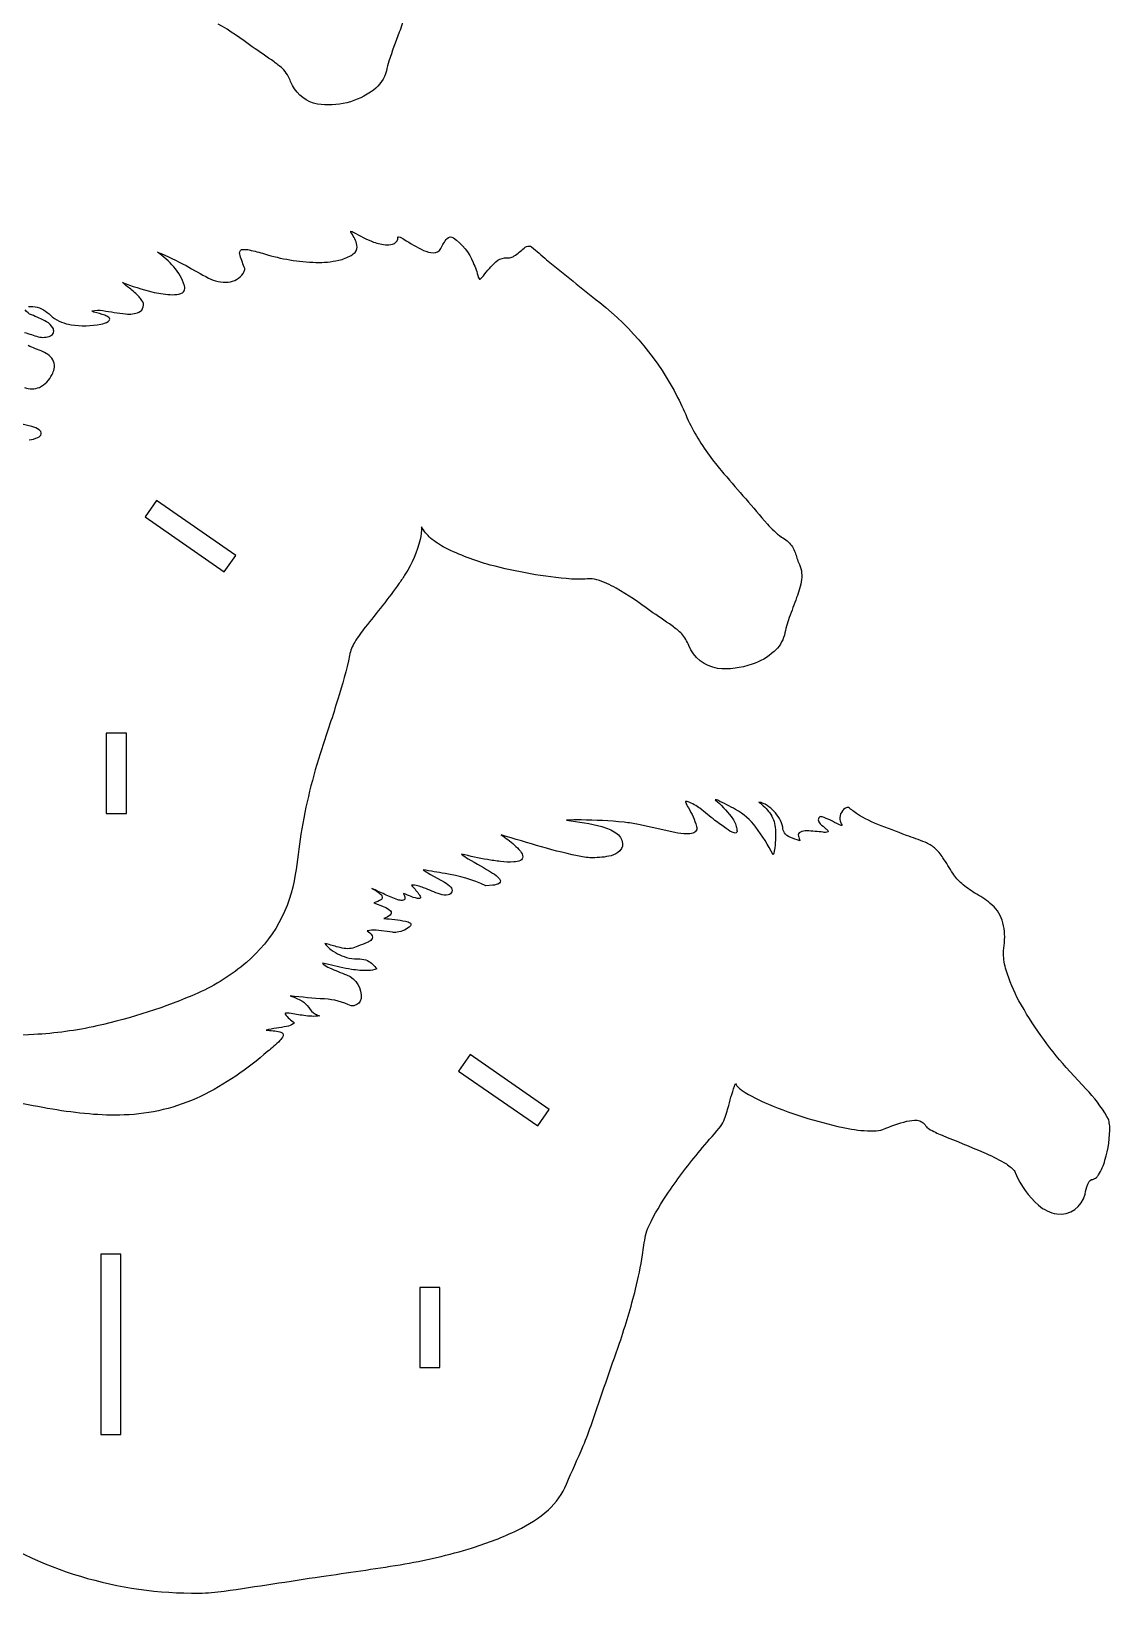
# Model space of a CAD drawing. Extents: x -786 to 731, y -543 to 724.
# Drawn here: x 408.5 to 731.1, y -165.4 to 302.5 of the extents above; entities that cross this region are included whole.
import ezdxf

# ---------------------------------------------------------------- set-up
doc = ezdxf.new("R2010")
doc.units = 0
doc.header["$MEASUREMENT"] = 0
doc.layers.get('0').update_dxf_attribs({"linetype": 'CONTINUOUS'})

msp = doc.modelspace()

# ---------------------------------------------------------------- linework, layer by layer
for points in [[(519.9, 307.38, -0.067632), (518.6, 302.18, 0.014403), (515.5, 293.56, 0.019955), (514.76, 290.62, -0.168065), (510.85, 284.88, -0.202517), (494.14, 280.7, -0.23286), (486.68, 286.28, 0.010477), (485.12, 289.46, 0.083914), (483.63, 291.35, 0.019193), (481.15, 293.32, 0.002948), (474.63, 297.84, 0.030715), (464.45, 304.65, 0.046204)], [(407.68, 220.1, -0.186777), (412.75, 218.76, -0.02424), (414.9, 216.97, 0.130276), (420.45, 214.68, 0.086555), (429.36, 214.83, 0.079177), (431.49, 215.65, 0.209394), (431.99, 216.3, 0.239226), (431.71, 216.84, 0.058865), (430.5, 217.5, 0.019518), (427.29, 218.45, -0.098523), (426.75, 218.7, -0.343301), (426.79, 218.82, -0.098484), (429.98, 218.91, 0.018002), (436.76, 217.92, 0.124855), (440.74, 218.43, 0.480976), (441.62, 221.95, 0.058956), (440.81, 222.97, 0.035816), (437.89, 225.6, -0.008385), (435.78, 227.32, 0.029282), (444.62, 224.51, 0.037364), (450.04, 223.68, 0.061821), (452.68, 223.82, 0.066981), (453.77, 224.24, 0.259611), (454.42, 225.47, 0.078992), (454.34, 226.31, 0.117333), (451.16, 231.98, 0.045163), (446.32, 236.42, -0.020159), (454.82, 232.36, 0.00905), (461.57, 228.62, 0.140381), (467.43, 227.41, 0.21881), (471.91, 230.03, 0.068974), (472.31, 230.87, 0.152527), (472.38, 231.45, -0.004456), (470.97, 235.35, -0.221827), (471.06, 236.89, -0.196112), (471.85, 237.22, -0.064343), (473.74, 237.05, -0.026667), (478.26, 235.86, 0.066542), (493.68, 233.31, 0.058193), (500.51, 233.96, 0.066776), (504.24, 235.43, 0.05342), (505.37, 236.31, 0.231183), (505.95, 238.49, 0.102205), (504.28, 242.02, -0.134891), (504.06, 242.61), (504.12, 242.63, -0.090643), (504.84, 242.37, 0.047758), (510.91, 239.42, 0.064513), (514.95, 238.57, 0.112764), (517.13, 238.99, 0.280718), (518.18, 240.87, -0.297682), (518.4, 240.98, -0.073774), (519.99, 240.26, 0.031909), (525.87, 236.92, 0.087428), (528.79, 236.15, 0.272896), (530.98, 237.45, -0.050638), (532.87, 240.49, -0.362893), (534.78, 240.67, -0.145702), (540.72, 233.27, -0.036183), (542.24, 228.89, 0.159054), (542.63, 228.28, 0.243187), (542.75, 228.3, 0.068466), (543.76, 229.3, -0.050308), (547.52, 233.51, -0.146785), (550.09, 234.68, 0.090196), (552.01, 234.78, 0.075969), (552.99, 235.25, 0.029521), (555.91, 237.61, -0.176369), (557.5, 238.22, -0.128226), (558.19, 237.98, -0.006362), (562.63, 234.13, 0.003739), (578.53, 221.31, -0.108044), (601.85, 192.91, -0.008303), (605.03, 186.03, 0.054048), (612.31, 174.25, 0.014525), (615.7, 170.05, -0.001522), (628.68, 155.02, 0.058439), (632.89, 151.12, -0.028705), (634.64, 149.96, -0.109193), (636.84, 146.94, 0.005173), (637.97, 143.54, -0.161016), (638.9, 138.38, -0.05706), (637.43, 133, -0.002049), (635.22, 127.05, 0.033149), (633.77, 121.79, -0.147589), (630.7, 116.88, -0.10387), (624.1, 113.08, -0.115711), (613.77, 111.84, -0.26364), (605.17, 118.66, 0.089938), (603.11, 122.17, 0.03932), (600.19, 124.55, 0.002907), (593.66, 129.05, 0.03057), (583.46, 135.84, 0.052566), (577.71, 138.35, 0.100818), (574.77, 138.62, -0.042068), (570.06, 138.55, -0.043879), (545.8, 142.76, -0.046563), (532.33, 147.9, -0.052272), (527.97, 150.83, -0.07848), (525.24, 154.16, -0.061574), (524.81, 150.42, -0.084668), (520.39, 140.03, -0.014734), (518.6, 137.31, -0.014936), (508.4, 124.17, 0.024353), (505.27, 119.71, 0.080156), (503.73, 115.71, -0.022763), (500.26, 102.64, -0.00393), (495.43, 87.8, 0.040377), (489.17, 62.18, -0.003881), (487.49, 50.19, -0.1846), (472.86, 23.85, -0.076565), (458.33, 14.67, -0.048038), (428.18, 4.82, -0.039046), (409.34, 2.25, 0.008145), (382.79, 0.13, -0.020963)], [(406.53, 212.37, 0.008322), (410.61, 211.07, 0.159989), (414.31, 211.33, 0.454305), (414.98, 213.72, 0.132084), (413.1, 215.57, 0.032328), (408.59, 217.61, -0.154478), (406.75, 219.09, -0.348708)], [(406.51, 195.84, 0.174076), (410.99, 195.92, 0.165589), (414.74, 199.76, 0.050507), (415.38, 201.44, 0.288207), (413.85, 205.48, 0.073325), (412.04, 206.6, -0.014116), (407.58, 208.44, -0.085903)], [(407.89, 180.18, 0.05601), (410.52, 180.91, 0.243836), (411.49, 182, 0.265565), (410.91, 183.18, 0.077449), (408.72, 184.21, -0.005662), (398.51, 186.87, -0.069674)], [(390.92, -144.41, 0.153583), (458.72, -164.89, 0.027756), (466.22, -164.32, 0.002079), (495.3, -159.89, 0.00581), (518.84, -156.4, 0.033332), (540.51, -151.34, 0.033552), (553.93, -146.08, 0.064552), (563.21, -139.97, 0.110698), (568.59, -132.27, 0.003123), (573.6, -120.84, 0.020133), (576.24, -113.87, -0.002128), (584.49, -90.06, 0.018421), (589.28, -73.92, 0.019185), (591.38, -63.65, -0.018648), (592.26, -57.88, -0.051371), (593.24, -55.04, -0.037378), (599.12, -44.89, -0.023851), (608.61, -32.44, -0.009852), (614.31, -25.76, 0.073375), (615.62, -23.54, 0.034553), (617.12, -18.99, -0.026228), (619.16, -12.35, 0.132925), (620.14, -13.68, 0.039108), (621.16, -14.49, 0.049596), (629.01, -18.58, 0.051377), (652.85, -25.86, 0.048948), (660.56, -26.6, 0.063877), (663.24, -26.15, -0.035399), (670.41, -23.67, -0.068412), (673.44, -23.38, -0.250444), (676.09, -25.17, 0.102595), (677.01, -25.96, 0.037732), (680.92, -27.9, -0.00476), (693.39, -33.04, -0.024305), (699.4, -36, -0.067841), (702.29, -38.2, -0.096577), (702.94, -39.27, 0.116518), (709.75, -48.84, 0.134918), (715.24, -51.41, 0.390594), (723.7, -45.49, -0.025243), (724.51, -42.55, -0.199844), (725.66, -41.16, 0.163792), (727.1, -40.5, 0.0616), (727.74, -39.75, 0.069806), (729.65, -35.34, 0.082301), (731.07, -25.06, 0.04756), (730.77, -23.38, 0.061784), (730.26, -22.28, 0.051088), (724.07, -14.08), (718.05, -7.61, -0.054218), (703.92, 12.37, -0.048918), (700.08, 21.54, -0.061289), (699.3, 26.46, -0.032733), (699.6, 29.75, 0.095817), (698.9, 36.46, 0.144381), (695.33, 41.5, 0.050689), (690.77, 44.56, -0.03778), (686.81, 47.43, -0.063984), (684.17, 50.5, 0.002447), (681.21, 55.16, 0.059855), (678.72, 58.1, 0.071079), (675.86, 59.78, 0.015825), (670.25, 61.83, 0.005039), (661.68, 65.15, -0.0646), (654.56, 68.96, -0.027554), (653.27, 69.98, 0.360503), (651.9, 69.93, 0.308229), (650.48, 66.15, 0.082346), (650.94, 65.18, -0.27212), (650.94, 64.85, -0.257239), (650.79, 64.82, -0.056424), (648.12, 66.08, 0.020483), (645.68, 67.21, 0.057837), (644.5, 67.47, 0.284132), (643.89, 66.48, 0.157778), (644.49, 65.35, 0.028305), (646.22, 63.85, -0.088737), (646.87, 63.13, -0.3749), (646.78, 62.87, -0.108573), (645.34, 62.79, 0.027384), (640.52, 63.2, 0.092988), (638.55, 62.84, 0.359128), (637.96, 61.62, 0.017607), (638.37, 60.24, -0.023953), (635.44, 61.31, -0.127402), (633.77, 62.57, -0.122746), (633.29, 64.27, 0.109028), (632.28, 66.92, 0.110401), (628.62, 70.82, 0.093668), (626.16, 71.81, -0.066924), (629.4, 68.58, -0.126755), (631.04, 64.28, -0.043125), (630.94, 58.16, -0.060647), (630.43, 56.05, 0.038289), (625.26, 64.32, 0.098612), (619.2, 69.64, 0.008085), (613.83, 72.36, 0.067276), (613.05, 72.54, -0.041285), (617.85, 67.52, -0.092867), (619.4, 64.53, -0.055337), (619.62, 63.09, -0.266115), (619.33, 62.58, -0.266115), (618.74, 62.57, -0.076746), (616.37, 63.89, 0.013032), (613.02, 66.33, 0.004934), (608.48, 69.95, 0.063887), (605.03, 71.87, 0.061865), (604.34, 72.03, 0.228316), (604.23, 71.98, 0.228316), (604.19, 71.86, 0.05765), (605.11, 70.08, -0.058282), (607.52, 64.54, -0.206078), (607.42, 63.29, -0.206078), (606.44, 62.51, -0.087196), (604.62, 62.29, -0.046519), (600.98, 62.74, 0.002434), (590.18, 65.13, 0.025583), (585.81, 65.78, 0.022575), (572.96, 66.48, 0.012708), (568.66, 66.39, -0.033707), (579.21, 64.48, -0.080578), (583.38, 62.64, -0.214232), (585.37, 59.45, -0.281608), (583.98, 56.73, -0.115371), (581.26, 55.61, -0.056117), (575.62, 55.18, -0.03448), (573.41, 55.44, -0.022702), (561.16, 58.43, -0.001426), (549.06, 62.02, -0.035181), (552.99, 59.03, -0.035614), (554.83, 57.1, -0.145757), (555.55, 55.4, -0.267594), (554.87, 54.38, -0.104962), (552.89, 53.9, -0.050352), (548.85, 54.05, -0.018118), (544.94, 54.6, -0.009882), (537.22, 56.23, 0.042433), (539.18, 54.85, -0.008818), (546.51, 50.58, -0.061206), (548.45, 48.99, -0.089853), (548.86, 48.25, -0.274847), (548.58, 47.55, -0.121299), (546.57, 46.93), (544.44, 46.8, 0.069334), (532.29, 50.46, -0.006414), (525.75, 51.55, 0.030572), (527.98, 50.13), (532.1, 47.85, -0.067919), (534.02, 46.39, -0.271226), (534.32, 44.99, -0.271226), (533.24, 44.04, -0.163905), (530.81, 44.23, -0.011706), (525.89, 46.17, 0.09534), (522.21, 46.98, -0.01865), (524.39, 44.41, -0.051187), (524.93, 43.43, -0.228415), (524.91, 43.13, -0.228415), (524.67, 42.96, -0.092589), (522.2, 43.52, 0.011902), (519.83, 44.46, -0.112717), (520.28, 43.06, -0.203022), (520.04, 42.56, -0.203022), (519.51, 42.39, -0.088122), (518.14, 42.6, -0.028039), (514.24, 44.2, 0.010223), (510.39, 45.94, -0.092818), (513.23, 44.04, -0.381729), (513.24, 42.7, -0.118376), (511.01, 41.72), (514.06, 40.49, -0.09391), (515.94, 39.29, -0.218862), (516.2, 38.61, -0.218862), (515.85, 37.97, -0.101608), (513.96, 36.98, -0.024151), (520.49, 36.19, -0.124351), (521.91, 35.61, -0.363467), (521.95, 34.83, -0.187431), (517.94, 32.87, -0.048914), (516.55, 32.85), (511.64, 33.49, 0.063528), (508.99, 33.34, -0.117433), (510.47, 31.82, -0.363368), (510.04, 30.41, -0.05022), (509, 29.78, -0.006691), (506.17, 28.69, -0.170079), (502.12, 28.05, -0.030386), (499.81, 28.54, -0.004959), (496.37, 29.55, 0.10624), (498.26, 27.62, 0.094245), (503.56, 25.13, 0.050531), (506.82, 24.87, -0.07361), (509.12, 24.39, -0.082686), (510.61, 23.28, -0.010583), (511.9, 21.91, -0.077733), (509.3, 21.41, -0.044411), (504.31, 21.75, -0.02342), (497.43, 23.2, 0.014748), (495.68, 23.62, 0.100106), (495.85, 23.34, 0.080671), (497.76, 22.18, 0.00444), (502.85, 20.08, -0.337738), (507.18, 13, -0.292831), (505.23, 10.92, -0.079998), (504.19, 10.8, 0.103853), (496.27, 12.91, -0.013742), (485.96, 13.8, -0.06244), (489.46, 12.34, -0.111953), (491.51, 10.31, 0.130353), (493.52, 8.4, 0.034751), (494.79, 7.82, -0.06953), (490.08, 7.92, -0.006892), (485.67, 8.66, 0.056261), (484.56, 8.66, 0.403032), (484.46, 8.35, 0.086149), (485.72, 6.98, -0.00806), (487.18, 5.79, -0.102582), (486.86, 5.43, -0.100159), (484.91, 4.68, -0.020424), (481.83, 4.14, 0.024962), (478.76, 3.58, -0.032074), (482.9, 3.09, -0.179452), (483.77, 2.53, -0.231944), (483.83, 1.88, -0.097542), (482.87, 0.44, -0.027048), (479.28, -2.75, -0.067942), (459.16, -16.25, -0.103683), (436.3, -21.8, -0.032621), (425.86, -21.51, -0.019425), (414.85, -20.1, -0.000542), (391.65, -15.84, 0.029527)]]:
    msp.add_lwpolyline(points, format="xyb")
for points in [[(469.68, 145.64), (446.02, 162.07), (442.6, 157.14), (466.26, 140.71)], [(436.98, 92.4), (430.98, 92.4), (430.98, 68.4), (436.98, 68.4)], [(563.41, -20.16), (539.76, -3.74), (536.33, -8.67), (559.99, -25.09)], [(435.36, -63.47), (429.36, -63.47), (429.36, -117.47), (435.36, -117.47)], [(530.71, -73.41), (524.71, -73.41), (524.71, -97.41), (530.71, -97.41)]]:
    msp.add_lwpolyline(points, close=True)

doc.saveas('drawing.dxf')
